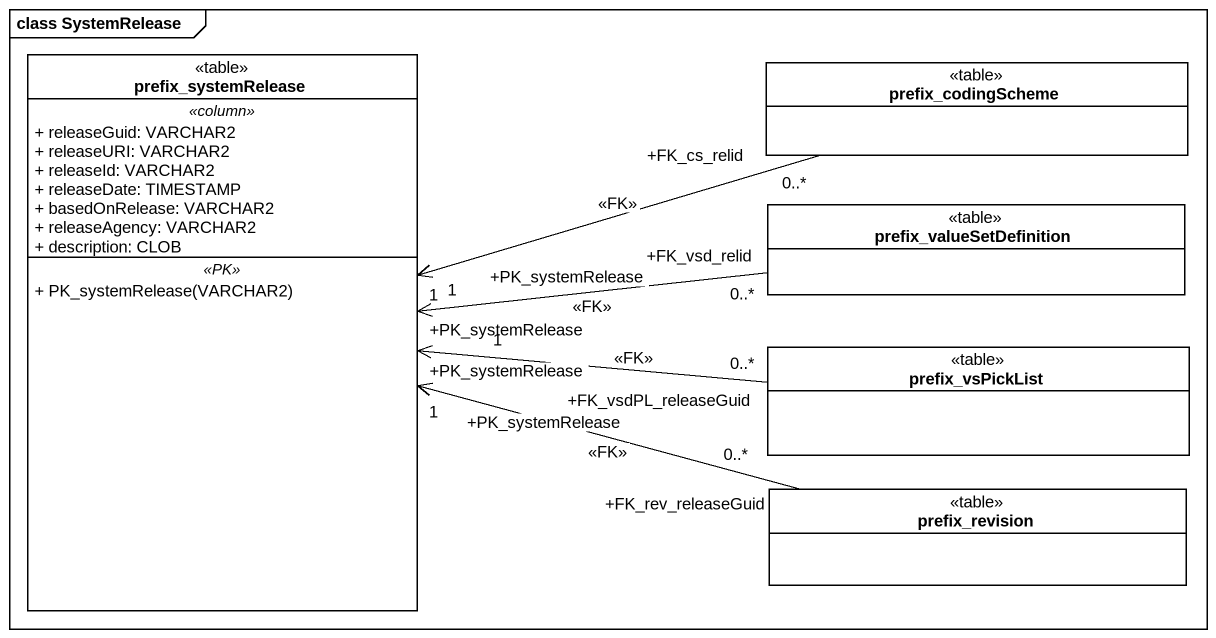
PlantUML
@startuml
mainframe class SystemRelease
hide circle
hide empty members
skinparam classAttributeIconSize 0
class prefix_systemRelease <<table>> #FFFFFF {
  .. <<column>> ..
  + releaseGuid: VARCHAR2
  + releaseURI: VARCHAR2
  + releaseId: VARCHAR2
  + releaseDate: TIMESTAMP
  + basedOnRelease: VARCHAR2
  + releaseAgency: VARCHAR2
  + description: CLOB
  .. <<PK>> ..
  + PK_systemRelease(VARCHAR2)
}
class prefix_codingScheme <<table>> #FFFFFF
class prefix_valueSetDefinition <<table>> #FFFFFF
class prefix_vsPickList <<table>> #FFFFFF
class prefix_revision <<table>> #FFFFFF
prefix_codingScheme "+FK_cs_relid\n0..*" -left-> "+PK_systemRelease\n1" prefix_systemRelease : <<FK>>
prefix_valueSetDefinition "+FK_vsd_relid\n0..*" -left-> "+PK_systemRelease\n1" prefix_systemRelease : <<FK>>
prefix_vsPickList "+FK_vsdPL_releaseGuid\n0..*" -left-> "+PK_systemRelease\n1" prefix_systemRelease : <<FK>>
prefix_revision "+FK_rev_releaseGuid\n0..*" -left-> "+PK_systemRelease\n1" prefix_systemRelease : <<FK>>
@enduml
